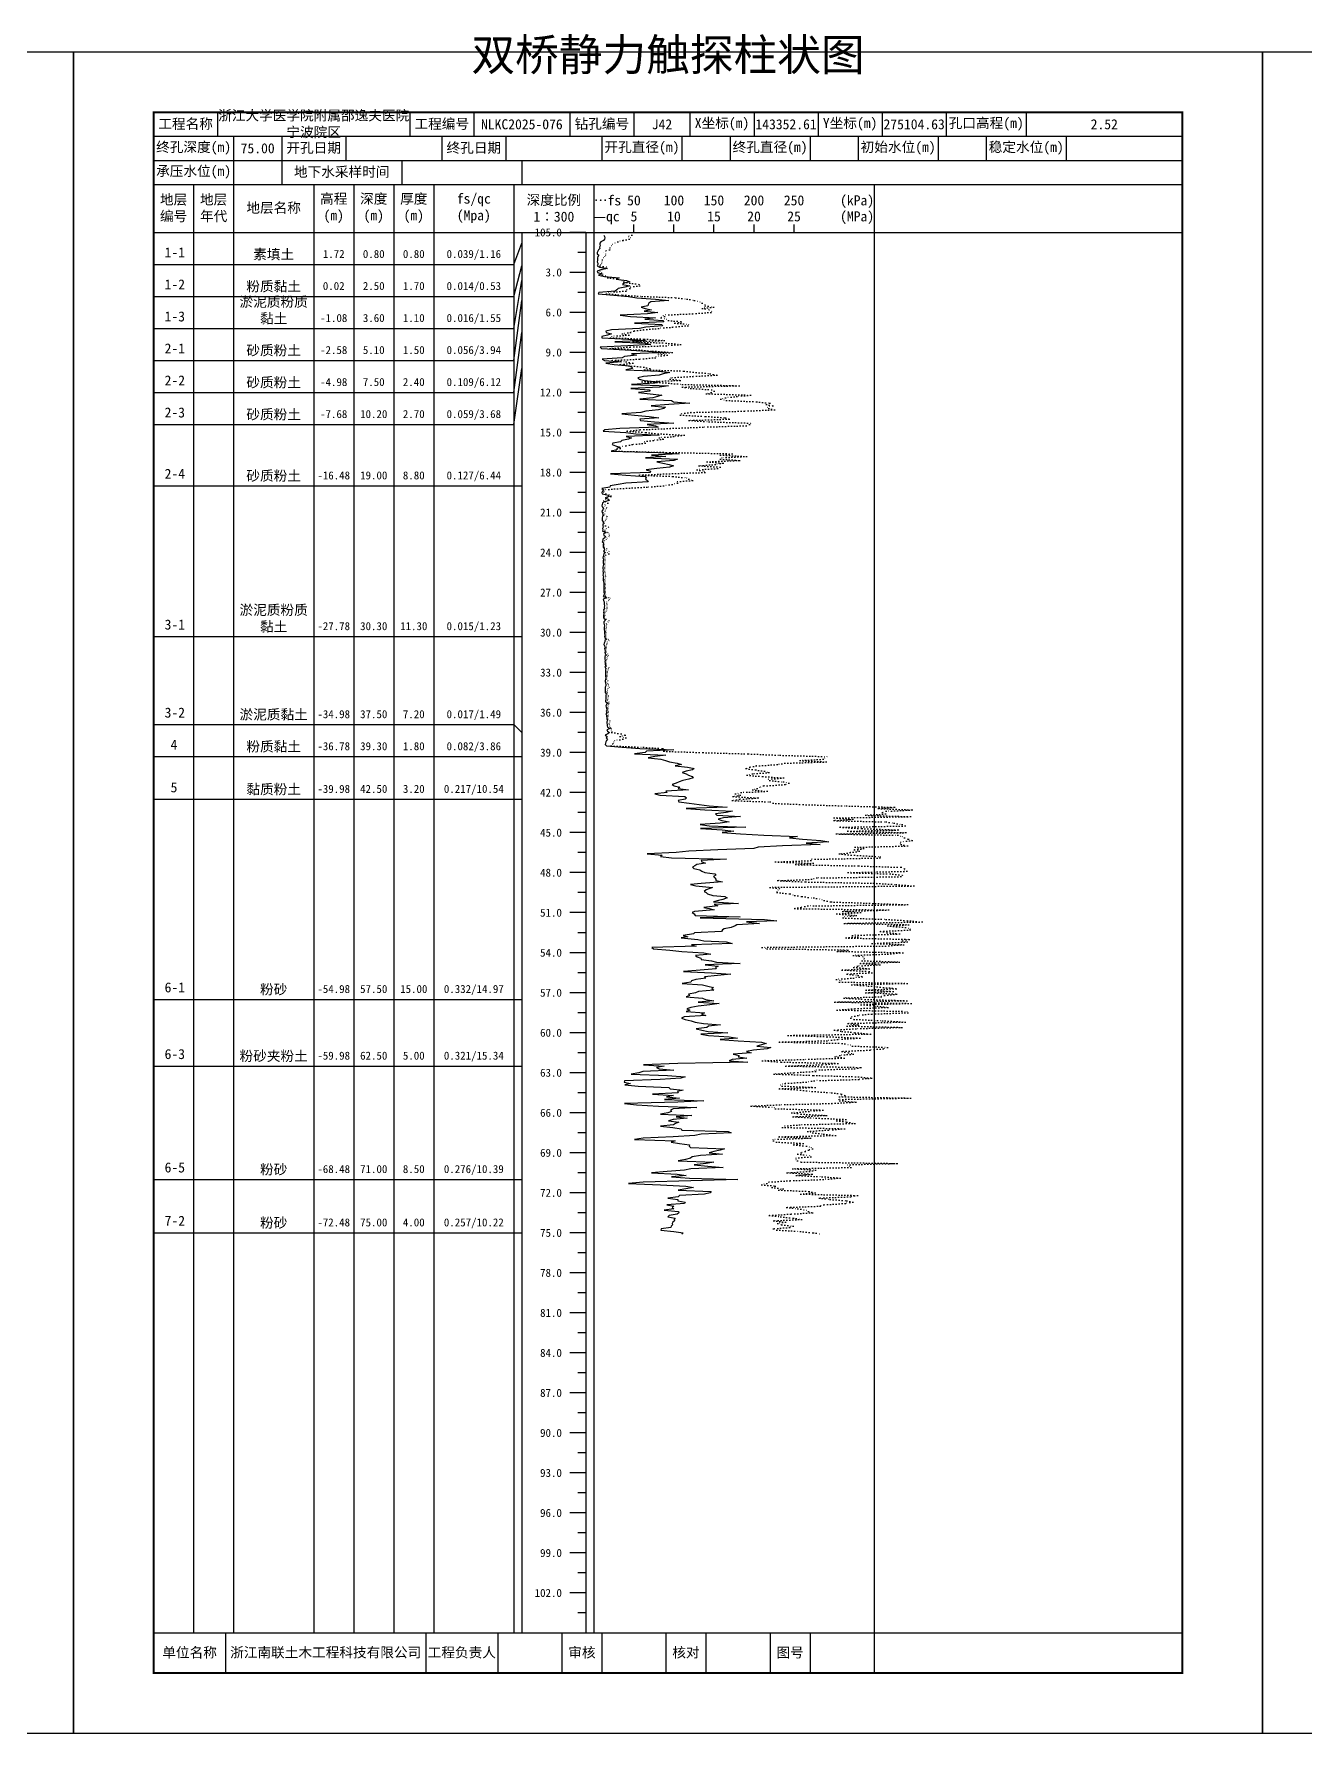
# Model space of a CAD drawing. Extents: x 297 to 65340, y 0 to 425.
# Drawn here: x 12464.1 to 12781.6, y 0 to 424.6 of the extents above; entities that cross this region are included whole.
import ezdxf
from ezdxf.enums import TextEntityAlignment as Align

# ---------------------------------------------------------------- set-up
doc = ezdxf.new("R2010")
doc.units = 0
doc.linetypes.add('DOT', pattern=[6.35, 0, -6.35])
doc.layers.add('FRAME', color=7, linetype='CONTINUOUS')
doc.layers.add('STRATUM', color=7, linetype='CONTINUOUS')
doc.styles.add('ST', font='')
doc.styles.get('ST').set_extended_font_data('SimSun')

msp = doc.modelspace()

# ---------------------------------------------------------------- linework, layer by layer
at = {"layer": 'FRAME', "color": 245, "linetype": 'Continuous'}
for points in [[(12177, 0), (12474, 0), (12474, 420), (12177, 420)], [(12474, 0), (12771, 0), (12771, 420), (12474, 420)], [(12771, 0), (13068, 0), (13068, 420), (12771, 420)]]:
    msp.add_lwpolyline(points, close=True, dxfattribs=at)
at = {"layer": 'FRAME', "linetype": 'Continuous', "const_width": 0.5}
msp.add_lwpolyline([(12494, 15), (12751, 15), (12751, 405), (12494, 405)], close=True, dxfattribs=at)
at = {"layer": 'FRAME', "color": 0, "linetype": 'Continuous'}
for points in [[(12510, 405), (12510, 399)], [(12558, 405), (12558, 399)], [(12574, 405), (12574, 399)], [(12598, 405), (12598, 399)], [(12614, 405), (12614, 399)], [(12628, 405), (12628, 399)], [(12644, 405), (12644, 399)], [(12660, 405), (12660, 399)], [(12676, 405), (12676, 399)], [(12692, 405), (12692, 399)], [(12712, 405), (12712, 399)], [(12751, 405), (12751, 399)], [(12494, 399), (12751, 399)], [(12514, 399), (12514, 393)], [(12526, 399), (12526, 393)], [(12542, 399), (12542, 393)], [(12566, 399), (12566, 393)], [(12582, 399), (12582, 393)], [(12606, 399), (12606, 393)], [(12626, 399), (12626, 393)], [(12638, 399), (12638, 393)], [(12658, 399), (12658, 393)], [(12670, 399), (12670, 393)], [(12690, 399), (12690, 393)], [(12702, 399), (12702, 393)], [(12722, 399), (12722, 393)], [(12751, 399), (12751, 393)], [(12494, 393), (12751, 393)], [(12514, 393), (12514, 387)], [(12526, 393), (12526, 387)], [(12556, 393), (12556, 387)], [(12586, 393), (12586, 387)], [(12494, 387), (12751, 387)], [(12504, 387), (12504, 25)], [(12514, 387), (12514, 25)], [(12534, 387), (12534, 25)], [(12544, 387), (12544, 25)], [(12554, 387), (12554, 25)], [(12564, 387), (12564, 25)], [(12584, 387), (12584, 25)], [(12604, 387), (12604, 25)], [(12674, 387), (12674, 25)], [(12494, 375), (12751, 375)], [(12586, 375), (12586, 25)], [(12602, 375), (12602, 25)], [(12614, 375), (12614, 377)], [(12624, 375), (12624, 377)], [(12634, 375), (12634, 377)], [(12644, 375), (12644, 377)], [(12654, 375), (12654, 377)], [(12494, 25), (12751, 25)], [(12512, 25), (12512, 15)], [(12562, 25), (12562, 15)], [(12580, 25), (12580, 15)], [(12596, 25), (12596, 15)], [(12606, 25), (12606, 15)], [(12622, 25), (12622, 15)], [(12632, 25), (12632, 15)], [(12648, 25), (12648, 15)], [(12658, 25), (12658, 15)], [(12674, 25), (12674, 15)]]:
    msp.add_lwpolyline(points, dxfattribs=at)
at = {"layer": 'STRATUM', "linetype": 'Continuous'}
for points in [[(12602, 375), (12598, 375)], [(12606.5, 374.33), (12606.68, 374), (12606.7, 373.67), (12606.68, 373.33), (12606.42, 373), (12605.72, 372.67), (12605.48, 372.33), (12605.46, 372), (12605.58, 371.67), (12605.38, 371.33), (12605.5, 371), (12605.14, 370.67), (12604.94, 370.33), (12604.78, 370), (12604.84, 369.67), (12605.22, 369.33), (12605, 369), (12604.9, 368.67), (12604.9, 368.33), (12604.9, 368), (12604.78, 367.67), (12605, 367.33), (12604.94, 367), (12604.82, 366.67), (12605.36, 366.33), (12607.4, 366), (12605.76, 365.67), (12604.82, 365.33), (12604.86, 365), (12605.96, 364.67), (12605.16, 364.33), (12606.66, 364), (12610.34, 363.67), (12609.54, 363.33), (12612.14, 363), (12612.98, 362.67), (12611.58, 362.33), (12611.12, 362), (12612.98, 361.67), (12611.76, 361.33), (12610.04, 361), (12609.72, 360.67), (12609.28, 360.33), (12605.24, 360), (12605.1, 359.67), (12608.94, 359.33), (12612.62, 359), (12614.74, 358.67), (12619.42, 358.33), (12622.74, 358), (12618.24, 357.67), (12617.72, 357.33), (12617.56, 357), (12617.46, 356.67), (12615.8, 356.33), (12616.78, 356), (12618.4, 355.67), (12616.54, 355.33), (12620, 355), (12617.4, 354.67), (12610.58, 354.33), (12613.14, 354), (12619.42, 353.67), (12616.7, 353.33), (12621.18, 353), (12621.46, 352.67), (12614.18, 352.33), (12620.96, 352), (12621.16, 351.67), (12617, 351.33), (12615.42, 351), (12608.4, 350.67), (12607, 350.33), (12607.06, 350), (12608.42, 349.67), (12607.38, 349.33), (12605.96, 349), (12605.98, 348.67), (12612.48, 348.33), (12616.88, 348), (12609.2, 347.67), (12616.78, 347.33), (12618.2, 347), (12612.5, 346.67), (12605.54, 346.33), (12605.92, 346), (12611.8, 345.67), (12617.4, 345.33), (12621.96, 345), (12613.36, 344.67), (12614.66, 344.33), (12611.62, 344), (12611.08, 343.67), (12606.1, 343.33), (12606.62, 343), (12610.9, 342.67), (12607, 342.33), (12609.04, 342), (12612.82, 341.67), (12613.44, 341.33), (12613.62, 341), (12611.96, 340.67), (12620.16, 340.33), (12623, 340), (12621.28, 339.67), (12620.34, 339.33), (12616.36, 339), (12614.98, 338.67), (12615.32, 338.33), (12616.58, 338), (12620.16, 337.67), (12619.12, 337.33), (12613.36, 337), (12622.62, 336.67), (12620.44, 336.33), (12613.2, 336), (12617.84, 335.67), (12618.04, 335.33), (12615.12, 335), (12618.08, 334.67), (12620.96, 334.33), (12619.9, 334), (12618.76, 333.67), (12615.48, 333.33), (12623.36, 333), (12623.88, 332.67), (12627.94, 332.33), (12622.74, 332), (12618.34, 331.67), (12621.86, 331.33), (12621.44, 331), (12620.12, 330.67), (12617, 330.33), (12615.7, 330), (12610.96, 329.67), (12614.18, 329.33), (12617.82, 329), (12620.26, 328.67), (12615.44, 328.33), (12615.6, 328), (12619.1, 327.67), (12623.94, 327.33), (12617.3, 327), (12619.42, 326.67), (12620.06, 326.33), (12610.48, 326), (12606.72, 325.67), (12606.34, 325.33), (12611.96, 325), (12614.48, 324.67), (12620.3, 324.33), (12612.02, 324), (12613.38, 323.67), (12612.68, 323.33), (12611, 323), (12610.68, 322.67), (12608.76, 322.33), (12608.56, 322), (12609.36, 321.67), (12610.44, 321.33), (12609.7, 321), (12609.72, 320.67), (12608.34, 320.33), (12620.04, 320), (12625.34, 319.67), (12618.36, 319.33), (12621.98, 319), (12616.92, 318.67), (12624.88, 318.33), (12623.96, 318), (12619.74, 317.67), (12621.18, 317.33), (12622.8, 317), (12623.86, 316.67), (12622.88, 316.33), (12619.76, 316), (12617.04, 315.67), (12618.12, 315.33), (12618.02, 315), (12608.16, 314.67), (12611.94, 314.33), (12616.84, 314), (12617.02, 313.67), (12616.86, 313.33), (12617.4, 313), (12617.56, 312.67), (12611.96, 312.33), (12610.1, 312), (12608.02, 311.67), (12607.96, 311.33), (12606.02, 311), (12606.36, 310.67), (12606.12, 310.33), (12605.94, 310), (12606.1, 309.67), (12607.58, 309.33), (12607.82, 309), (12606.78, 308.67), (12607.54, 308.33), (12607.8, 308), (12606.56, 307.67), (12606.16, 307.33), (12606.1, 307), (12605.94, 306.67), (12606.12, 306.33), (12606.42, 306), (12606.22, 305.67), (12606.02, 305.33), (12606.04, 305), (12606.2, 304.67), (12606.2, 304.33), (12606.16, 304), (12606.1, 303.67), (12606.04, 303.33), (12606.04, 303), (12606.3, 302.67), (12606.3, 302.33), (12606.22, 302), (12606.22, 301.67), (12606.28, 301.33), (12606.12, 301), (12606.24, 300.67), (12606.14, 300.33), (12607.06, 300), (12606.42, 299.67), (12606.5, 299.33), (12606.88, 299), (12606.72, 298.67), (12606.26, 298.33), (12606.22, 298), (12606.1, 297.67), (12606.38, 297.33), (12606.32, 297), (12606.34, 296.67), (12606.3, 296.33), (12606.58, 296), (12606.68, 295.67), (12606.42, 295.33), (12606.86, 295), (12606.44, 294.67), (12606.42, 294.33), (12606.32, 294), (12606.26, 293.67), (12606.4, 293.33), (12606.3, 293), (12606.3, 292.67), (12606.3, 292.33), (12606.4, 292), (12606.3, 291.67), (12606.26, 291.33), (12606.26, 291), (12606.3, 290.67), (12606.26, 290.33), (12606.34, 290), (12606.32, 289.67), (12606.26, 289.33), (12606.4, 289), (12606.32, 288.67), (12606.3, 288.33), (12606.32, 288), (12606.42, 287.67), (12606.44, 287.33), (12606.5, 287), (12606.5, 286.67), (12606.48, 286.33), (12606.5, 286), (12606.5, 285.67), (12606.48, 285.33), (12606.52, 285), (12606.62, 284.67), (12606.52, 284.33), (12606.32, 284), (12607.22, 283.67), (12606.32, 283.33), (12606.38, 283), (12606.6, 282.67), (12606.56, 282.33), (12606.58, 282), (12606.62, 281.67), (12606.58, 281.33), (12606.62, 281), (12606.4, 280.67), (12606.48, 280.33), (12606.36, 280), (12606.44, 279.67), (12606.38, 279.33), (12606.4, 279), (12606.36, 278.67), (12606.62, 278.33), (12606.8, 278), (12606.44, 277.67), (12606.52, 277.33), (12606.56, 277), (12606.66, 276.67), (12606.58, 276.33), (12606.58, 276), (12606.56, 275.67), (12606.64, 275.33), (12606.62, 275), (12606.62, 274.67), (12606.74, 274.33), (12606.68, 274), (12606.74, 273.67), (12607.24, 273.33), (12606.72, 273), (12606.72, 272.67), (12606.6, 272.33), (12606.5, 272), (12606.66, 271.67), (12606.78, 271.33), (12606.68, 271), (12606.76, 270.67), (12606.78, 270.33), (12606.76, 270), (12606.84, 269.67), (12607.18, 269.33), (12606.7, 269), (12606.76, 268.67), (12606.76, 268.33), (12606.78, 268), (12606.72, 267.67), (12606.84, 267.33), (12606.78, 267), (12606.88, 266.67), (12606.76, 266.33), (12607, 266), (12606.88, 265.67), (12606.88, 265.33), (12606.92, 265), (12606.88, 264.67), (12606.86, 264.33), (12606.86, 264), (12607, 263.67), (12606.88, 263.33), (12606.8, 263), (12606.8, 262.67), (12606.9, 262.33), (12607.02, 262), (12606.96, 261.67), (12606.8, 261.33), (12606.78, 261), (12606.78, 260.67), (12606.8, 260.33), (12606.8, 260), (12607.06, 259.67), (12607.02, 259.33), (12606.96, 259), (12607, 258.67), (12606.96, 258.33), (12606.9, 258), (12606.88, 257.67), (12607.54, 257.33), (12607.12, 257), (12606.96, 256.67), (12607.08, 256.33), (12607.12, 256), (12607.3, 255.67), (12607.1, 255.33), (12607.26, 255), (12607.02, 254.67), (12607.14, 254.33), (12607.16, 254), (12607.22, 253.67), (12607.22, 253.33), (12607.4, 253), (12607.22, 252.67), (12607.22, 252.33), (12607.34, 252), (12607.3, 251.67), (12607.36, 251.33), (12608.06, 251), (12607.26, 250.67), (12607.4, 250.33), (12607.88, 250), (12607.52, 249.67), (12606.84, 249.33), (12607.28, 249), (12607.06, 248.67), (12607.4, 248.33), (12607.16, 248), (12607, 247.67), (12606.9, 247.33), (12606.8, 247), (12607.18, 246.67), (12611.06, 246.33), (12615.44, 246), (12623.98, 245.67), (12617.14, 245.33), (12616.84, 245), (12614.14, 244.67), (12621.96, 244.33), (12619.26, 244), (12617.52, 243.67), (12620.74, 243.33), (12621.86, 243), (12622.86, 242.67), (12624.82, 242.33), (12625.84, 242), (12624.28, 241.67), (12627.4, 241.33), (12629.02, 241), (12628.62, 240.67), (12627.08, 240.33), (12626.08, 240), (12627.02, 239.67), (12627.6, 239.33), (12628.58, 239), (12628.8, 238.67), (12627.7, 238.33), (12626.24, 238), (12625.34, 237.67), (12624.56, 237.33), (12623.56, 237), (12624.04, 236.67), (12625.5, 236.33), (12625.08, 236), (12627.62, 235.67), (12622, 235.33), (12622.26, 235), (12619.26, 234.67), (12620.44, 234.33), (12626.68, 234), (12627.1, 233.67), (12626.78, 233.33), (12625.04, 233), (12625.22, 232.67), (12627.76, 232.33), (12630.3, 232), (12632.8, 231.67), (12637.28, 231.33), (12627.06, 231), (12631.68, 230.67), (12638.64, 230.33), (12637.04, 230), (12634.4, 229.67), (12634.68, 229.33), (12640.66, 229), (12636.34, 228.67), (12635.04, 228.33), (12635.92, 228), (12637.76, 227.67), (12635.54, 227.33), (12630.52, 227), (12632.8, 226.67), (12641.94, 226.33), (12630.6, 226), (12636.02, 225.67), (12638.94, 225.33), (12636.06, 225), (12640.64, 224.67), (12646.46, 224.33), (12654.88, 224), (12652.86, 223.67), (12656.1, 223.33), (12660.72, 223), (12662.72, 222.67), (12657, 222.33), (12660.54, 222), (12651.1, 221.67), (12645.04, 221.33), (12643.98, 221), (12634.96, 220.67), (12627.68, 220.33), (12624.54, 220), (12617.34, 219.67), (12621.04, 219.33), (12620.62, 219), (12623.4, 218.67), (12637.16, 218.33), (12630.76, 218), (12630.92, 217.67), (12631.84, 217.33), (12629.68, 217), (12629.18, 216.67), (12628.64, 216.33), (12629, 216), (12630.5, 215.67), (12630.96, 215.33), (12631.7, 215), (12634.18, 214.67), (12634.44, 214.33), (12633.9, 214), (12634.24, 213.67), (12634.42, 213.33), (12634.48, 213), (12636.12, 212.67), (12630.78, 212.33), (12628.1, 212), (12629.48, 211.67), (12633.6, 211.33), (12633, 211), (12632.08, 210.67), (12631.52, 210.33), (12632.04, 210), (12632.34, 209.67), (12633.7, 209.33), (12636.72, 209), (12637.28, 208.67), (12636.2, 208.33), (12635.1, 208), (12633.9, 207.67), (12640.12, 207.33), (12634.04, 207), (12634.96, 206.67), (12631.48, 206.33), (12632.82, 206), (12634.02, 205.67), (12629.1, 205.33), (12628.54, 205), (12629.08, 204.67), (12629.3, 204.33), (12640.52, 204), (12630.58, 203.67), (12646.62, 203.33), (12649.66, 203), (12642.1, 202.67), (12645.34, 202.33), (12639.7, 202), (12639.28, 201.67), (12638.32, 201.33), (12636.56, 201), (12636.14, 200.67), (12635.9, 200.33), (12629.12, 200), (12628.9, 199.67), (12626.26, 199.33), (12627.48, 199), (12625.8, 198.67), (12629.94, 198.33), (12631.48, 198), (12637, 197.67), (12638.52, 197.33), (12628.38, 197), (12629.54, 196.67), (12618.5, 196.33), (12618.9, 196), (12622.94, 195.67), (12625.96, 195.33), (12631.5, 195), (12633.18, 194.67), (12629.36, 194.33), (12629.76, 194), (12630.72, 193.67), (12630.78, 193.33), (12633.36, 193), (12634.62, 192.67), (12640.54, 192.33), (12631.8, 192), (12635.08, 191.67), (12634.34, 191.33), (12634.58, 191), (12630.58, 190.67), (12626.34, 190.33), (12633.4, 190), (12638.22, 189.67), (12634.86, 189.33), (12631.64, 189), (12631.94, 188.67), (12629.48, 188.33), (12628.42, 188), (12628.2, 187.67), (12626.04, 187.33), (12631.14, 187), (12632.5, 186.67), (12633.84, 186.33), (12633.5, 186), (12633.92, 185.67), (12630.14, 185.33), (12629.36, 185), (12627.6, 184.67), (12627.88, 184.33), (12627.08, 184), (12631.16, 183.67), (12631.9, 183.33), (12633.92, 183), (12630.06, 182.67), (12635.28, 182.33), (12633, 182), (12630.02, 181.67), (12628.18, 181.33), (12627.18, 181), (12628, 180.67), (12627.06, 180.33), (12631.6, 180), (12630.84, 179.67), (12631.92, 179.33), (12626.56, 179), (12625.9, 178.67), (12626.76, 178.33), (12628.3, 178), (12629.28, 177.67), (12631.4, 177.33), (12635.64, 177), (12632.64, 176.67), (12632.18, 176.33), (12629.52, 176), (12630.98, 175.67), (12632.54, 175.33), (12637.48, 175), (12630.72, 174.67), (12632.6, 174.33), (12637.8, 174), (12639.88, 173.67), (12635.54, 173.33), (12640, 173), (12645.9, 172.67), (12647, 172.33), (12645.9, 172), (12644.7, 171.67), (12648.16, 171.33), (12647.32, 171), (12643.84, 170.67), (12642.1, 170.33), (12643.3, 170), (12638.8, 169.67), (12640.26, 169.33), (12640.02, 169), (12642.18, 168.67), (12638.58, 168.33), (12637.82, 168), (12642.46, 167.67), (12624.96, 167.33), (12616.4, 167), (12621.58, 166.67), (12619.66, 166.33), (12620.32, 166), (12623.96, 165.67), (12616.22, 165.33), (12615.2, 165), (12613.3, 164.67), (12622.4, 164.33), (12626.78, 164), (12625.68, 163.67), (12620.54, 163.33), (12611.68, 163), (12611.54, 162.67), (12613.14, 162.33), (12611.76, 162), (12615.02, 161.67), (12622.72, 161.33), (12623.04, 161), (12626.32, 160.67), (12624.9, 160.33), (12625.06, 160), (12618.6, 159.67), (12623.86, 159.33), (12622.1, 159), (12625.42, 158.67), (12621.6, 158.33), (12631.44, 158), (12625, 157.67), (12611.64, 157.33), (12614.68, 157), (12620.12, 156.67), (12629.7, 156.33), (12623.84, 156), (12623.14, 155.67), (12623.4, 155.33), (12622.46, 155), (12620.62, 154.67), (12628.44, 154.33), (12624.58, 154), (12627.32, 153.67), (12623.8, 153.33), (12622.64, 153), (12625.2, 152.67), (12624.42, 152.33), (12623.92, 152), (12620.64, 151.67), (12623.74, 151.33), (12625.8, 151), (12625.96, 150.67), (12637.56, 150.33), (12638.32, 150), (12630.82, 149.67), (12629.2, 149.33), (12623.84, 149), (12616.3, 148.67), (12614.18, 148.33), (12624.26, 148), (12623.32, 147.67), (12625.36, 147.33), (12627.88, 147), (12627.78, 146.67), (12628.12, 146.33), (12636.6, 146), (12635.52, 145.67), (12634, 145.33), (12632.78, 145), (12636.1, 144.67), (12630.64, 144.33), (12628.58, 144), (12628.1, 143.67), (12626.88, 143.33), (12625.02, 143), (12633.92, 142.67), (12632.08, 142.33), (12629.06, 142), (12632.44, 141.67), (12636.26, 141.33), (12628.24, 141), (12626.66, 140.67), (12622.26, 140.33), (12618.38, 140), (12624.78, 139.67), (12627.02, 139.33), (12623.42, 139), (12627.86, 138.67), (12639.92, 138.33), (12628.2, 138), (12616.32, 137.67), (12612.66, 137.33), (12620.64, 137), (12626.98, 136.67), (12628.86, 136.33), (12626.98, 136), (12625.04, 135.67), (12633.26, 135.33), (12633.06, 135), (12631.64, 134.67), (12625.36, 134.33), (12625.06, 134), (12622.44, 133.67), (12624.98, 133.33), (12625, 133), (12626.82, 132.67), (12626.66, 132.33), (12622.22, 132), (12623.98, 131.67), (12623.56, 131.33), (12623.94, 131), (12621.54, 130.67), (12625.12, 130.33), (12625.18, 130), (12624.8, 129.67), (12622.82, 129.33), (12622.5, 129), (12624.34, 128.67), (12624.08, 128.33), (12624.16, 128), (12623.74, 127.67), (12623.52, 127.33), (12623.6, 127), (12623.26, 126.67), (12623.18, 126.33), (12620.8, 126), (12620.74, 125.67), (12623.98, 125.33), (12626.3, 125), (12626, 124.67)], [(12584, 367), (12586, 372.33)], [(12602, 370), (12600, 370)], [(12494, 367), (12504, 367)], [(12504, 367), (12514, 367)], [(12514, 367), (12534, 367)], [(12534, 367), (12544, 367)], [(12544, 367), (12554, 367)], [(12554, 367), (12564, 367)], [(12564, 367), (12584, 367)], [(12584, 359), (12586, 366.67)], [(12584, 351), (12586, 363)], [(12602, 365), (12598, 365)], [(12494, 359), (12504, 359)], [(12504, 359), (12514, 359)], [(12514, 359), (12534, 359)], [(12534, 359), (12544, 359)], [(12544, 359), (12554, 359)], [(12554, 359), (12564, 359)], [(12564, 359), (12584, 359)], [(12584, 343), (12586, 358)], [(12602, 360), (12600, 360)], [(12602, 355), (12598, 355)], [(12494, 351), (12504, 351)], [(12504, 351), (12514, 351)], [(12514, 351), (12534, 351)], [(12534, 351), (12544, 351)], [(12544, 351), (12554, 351)], [(12554, 351), (12564, 351)], [(12564, 351), (12584, 351)], [(12584, 335), (12586, 350)], [(12602, 350), (12600, 350)], [(12602, 345), (12598, 345)], [(12494, 343), (12504, 343)], [(12504, 343), (12514, 343)], [(12514, 343), (12534, 343)], [(12534, 343), (12544, 343)], [(12544, 343), (12554, 343)], [(12554, 343), (12564, 343)], [(12564, 343), (12584, 343)], [(12584, 327), (12586, 341)], [(12602, 340), (12600, 340)], [(12494, 335), (12504, 335)], [(12504, 335), (12514, 335)], [(12514, 335), (12534, 335)], [(12534, 335), (12544, 335)], [(12544, 335), (12554, 335)], [(12554, 335), (12564, 335)], [(12564, 335), (12584, 335)], [(12602, 335), (12598, 335)], [(12494, 327), (12504, 327)], [(12504, 327), (12514, 327)], [(12514, 327), (12534, 327)], [(12534, 327), (12544, 327)], [(12544, 327), (12554, 327)], [(12554, 327), (12564, 327)], [(12564, 327), (12584, 327)], [(12602, 330), (12600, 330)], [(12602, 325), (12598, 325)], [(12602, 320), (12600, 320)], [(12602, 315), (12598, 315)], [(12494, 311.67), (12504, 311.67)], [(12504, 311.67), (12514, 311.67)], [(12514, 311.67), (12534, 311.67)], [(12534, 311.67), (12544, 311.67)], [(12544, 311.67), (12554, 311.67)], [(12554, 311.67), (12564, 311.67)], [(12564, 311.67), (12584, 311.67)], [(12584, 311.67), (12586, 311.67)], [(12602, 310), (12600, 310)], [(12602, 305), (12598, 305)], [(12602, 300), (12600, 300)], [(12602, 295), (12598, 295)], [(12602, 290), (12600, 290)], [(12602, 285), (12598, 285)], [(12602, 280), (12600, 280)], [(12494, 274), (12504, 274)], [(12504, 274), (12514, 274)], [(12514, 274), (12534, 274)], [(12534, 274), (12544, 274)], [(12544, 274), (12554, 274)], [(12554, 274), (12564, 274)], [(12564, 274), (12584, 274)], [(12584, 274), (12586, 274)], [(12602, 275), (12598, 275)], [(12602, 270), (12600, 270)], [(12602, 265), (12598, 265)], [(12602, 260), (12600, 260)], [(12602, 255), (12598, 255)], [(12494, 252), (12504, 252)], [(12504, 252), (12514, 252)], [(12514, 252), (12534, 252)], [(12534, 252), (12544, 252)], [(12544, 252), (12554, 252)], [(12554, 252), (12564, 252)], [(12564, 252), (12584, 252)], [(12584, 252), (12586, 250)], [(12602, 250), (12600, 250)], [(12494, 244), (12504, 244)], [(12504, 244), (12514, 244)], [(12514, 244), (12534, 244)], [(12534, 244), (12544, 244)], [(12544, 244), (12554, 244)], [(12554, 244), (12564, 244)], [(12564, 244), (12584, 244)], [(12584, 244), (12586, 244)], [(12602, 245), (12598, 245)], [(12602, 240), (12600, 240)], [(12602, 235), (12598, 235)], [(12494, 233.33), (12504, 233.33)], [(12504, 233.33), (12514, 233.33)], [(12514, 233.33), (12534, 233.33)], [(12534, 233.33), (12544, 233.33)], [(12544, 233.33), (12554, 233.33)], [(12554, 233.33), (12564, 233.33)], [(12564, 233.33), (12584, 233.33)], [(12584, 233.33), (12586, 233.33)], [(12602, 230), (12600, 230)], [(12602, 225), (12598, 225)], [(12602, 220), (12600, 220)], [(12602, 215), (12598, 215)], [(12602, 210), (12600, 210)], [(12602, 205), (12598, 205)], [(12602, 200), (12600, 200)], [(12602, 195), (12598, 195)], [(12602, 190), (12600, 190)], [(12494, 183.33), (12504, 183.33)], [(12504, 183.33), (12514, 183.33)], [(12514, 183.33), (12534, 183.33)], [(12534, 183.33), (12544, 183.33)], [(12544, 183.33), (12554, 183.33)], [(12554, 183.33), (12564, 183.33)], [(12564, 183.33), (12584, 183.33)], [(12584, 183.33), (12586, 183.33)], [(12602, 185), (12598, 185)], [(12602, 180), (12600, 180)], [(12602, 175), (12598, 175)], [(12602, 170), (12600, 170)], [(12494, 166.67), (12504, 166.67)], [(12504, 166.67), (12514, 166.67)], [(12514, 166.67), (12534, 166.67)], [(12534, 166.67), (12544, 166.67)], [(12544, 166.67), (12554, 166.67)], [(12554, 166.67), (12564, 166.67)], [(12564, 166.67), (12584, 166.67)], [(12584, 166.67), (12586, 166.67)], [(12602, 165), (12598, 165)], [(12602, 160), (12600, 160)], [(12602, 155), (12598, 155)], [(12602, 150), (12600, 150)], [(12602, 145), (12598, 145)], [(12494, 138.33), (12504, 138.33)], [(12504, 138.33), (12514, 138.33)], [(12514, 138.33), (12534, 138.33)], [(12534, 138.33), (12544, 138.33)], [(12544, 138.33), (12554, 138.33)], [(12554, 138.33), (12564, 138.33)], [(12564, 138.33), (12584, 138.33)], [(12584, 138.33), (12586, 138.33)], [(12602, 140), (12600, 140)], [(12602, 135), (12598, 135)], [(12602, 130), (12600, 130)], [(12494, 125), (12504, 125)], [(12504, 125), (12514, 125)], [(12514, 125), (12534, 125)], [(12534, 125), (12544, 125)], [(12544, 125), (12554, 125)], [(12554, 125), (12564, 125)], [(12564, 125), (12584, 125)], [(12584, 125), (12586, 125)], [(12602, 125), (12598, 125)], [(12602, 120), (12600, 120)], [(12602, 115), (12598, 115)], [(12602, 110), (12600, 110)], [(12602, 105), (12598, 105)], [(12602, 100), (12600, 100)], [(12602, 95), (12598, 95)], [(12602, 90), (12600, 90)], [(12602, 85), (12598, 85)], [(12602, 80), (12600, 80)], [(12602, 75), (12598, 75)], [(12602, 70), (12600, 70)], [(12602, 65), (12598, 65)], [(12602, 60), (12600, 60)], [(12602, 55), (12598, 55)], [(12602, 50), (12600, 50)], [(12602, 45), (12598, 45)], [(12602, 40), (12600, 40)], [(12602, 35), (12598, 35)], [(12602, 30), (12600, 30)]]:
    msp.add_lwpolyline(points, dxfattribs=at)
at = {"layer": 'STRATUM', "linetype": 'DOT', "ltscale": 0.1}
msp.add_lwpolyline([(12613.5, 374.33), (12612.66, 374), (12613.2, 373.67), (12612.8, 373.33), (12611.26, 373), (12609.94, 372.67), (12609.28, 372.33), (12608.7, 372), (12608.38, 371.67), (12607.98, 371.33), (12608.04, 371), (12607.9, 370.67), (12607, 370.33), (12606.44, 370), (12606.86, 369.67), (12606.98, 369.33), (12606.66, 369), (12606.46, 368.67), (12606.04, 368.33), (12606.06, 368), (12605.96, 367.67), (12605.96, 367.33), (12605.68, 367), (12605.58, 366.67), (12607.12, 366.33), (12606.66, 366), (12606.04, 365.67), (12605.48, 365.33), (12605.9, 365), (12606.14, 364.67), (12606.14, 364.33), (12607.3, 364), (12607.44, 363.67), (12609.84, 363.33), (12610.98, 363), (12611.5, 362.67), (12612.94, 362.33), (12615.28, 362), (12615.42, 361.67), (12613.1, 361.33), (12612.98, 361), (12612.24, 360.67), (12611.96, 360.33), (12607.64, 360), (12607.16, 359.67), (12611.26, 359.33), (12616.02, 359), (12624.5, 358.67), (12627.28, 358.33), (12629.16, 358), (12630.5, 357.67), (12631.04, 357.33), (12631.72, 357), (12631.82, 356.67), (12633.86, 356.33), (12631.1, 356), (12632.86, 355.67), (12633.44, 355.33), (12633.22, 355), (12628.6, 354.67), (12621.26, 354.33), (12621.64, 354), (12620.82, 353.67), (12622.06, 353.33), (12622.62, 353), (12625.82, 352.67), (12624.22, 352.33), (12627.7, 352), (12627.5, 351.67), (12623.66, 351.33), (12620.16, 351), (12616.38, 350.67), (12614, 350.33), (12613.16, 350), (12611.16, 349.67), (12612.74, 349.33), (12608.42, 349), (12608.18, 348.67), (12616.64, 348.33), (12621.58, 348), (12613.8, 347.67), (12622.02, 347.33), (12625.66, 347), (12622.06, 346.67), (12612.98, 346.33), (12608.04, 346), (12614.54, 345.67), (12618.74, 345.33), (12623.54, 345), (12620.14, 344.67), (12622.3, 344.33), (12619.52, 344), (12619.34, 343.67), (12615.32, 343.33), (12608.56, 343), (12612.1, 342.67), (12613.72, 342.33), (12610.6, 342), (12612.7, 341.67), (12616.46, 341.33), (12618, 341), (12616.68, 340.67), (12626.58, 340.33), (12629.56, 340), (12633.06, 339.67), (12634.74, 339.33), (12628.74, 339), (12623.28, 338.67), (12623.06, 338.33), (12625.56, 338), (12616.06, 337.67), (12622.68, 337.33), (12626.14, 337), (12640.26, 336.67), (12626.1, 336.33), (12628.18, 336), (12633.46, 335.67), (12634.06, 335.33), (12633.28, 335), (12632.1, 334.67), (12643.08, 334.33), (12639.74, 334), (12636.9, 333.67), (12635.7, 333.33), (12637.1, 333), (12644.66, 332.67), (12647.92, 332.33), (12647.08, 332), (12648.7, 331.67), (12647.36, 331.33), (12647.66, 331), (12649.12, 330.67), (12641.52, 330.33), (12628.18, 330), (12625.8, 329.67), (12625.66, 329.33), (12632, 329), (12636.88, 328.67), (12637.78, 328.33), (12627.8, 328), (12632.8, 327.67), (12643.22, 327.33), (12642.84, 327), (12642.02, 326.67), (12631.18, 326.33), (12623.06, 326), (12615.4, 325.67), (12612.3, 325.33), (12617.04, 325), (12620.04, 324.67), (12626.54, 324.33), (12623.92, 324), (12620.36, 323.67), (12621.34, 323.33), (12618.78, 323), (12616.56, 322.67), (12616.82, 322.33), (12613.58, 322), (12611.98, 321.67), (12610.56, 321.33), (12610.6, 321), (12609.6, 320.67), (12609.54, 320.33), (12623.08, 320), (12638.5, 319.67), (12635.66, 319.33), (12642.16, 319), (12635.94, 318.67), (12635.62, 318.33), (12640.36, 318), (12632.28, 317.67), (12636.26, 317.33), (12634.3, 317), (12630.28, 316.67), (12635.5, 316.33), (12634.84, 316), (12629.78, 315.67), (12631.58, 315.33), (12631.72, 315), (12622.14, 314.67), (12615.42, 314.33), (12623.78, 314), (12627.14, 313.67), (12627.68, 313.33), (12628.6, 313), (12624.82, 312.67), (12624.88, 312.33), (12623.54, 312), (12621.38, 311.67), (12617.26, 311.33), (12610.64, 311), (12606.44, 310.67), (12606.52, 310.33), (12606.42, 310), (12606.98, 309.67), (12608.24, 309.33), (12608.2, 309), (12607.12, 308.67), (12606.98, 308.33), (12606.36, 308), (12606.86, 307.67), (12607.48, 307.33), (12606.78, 307), (12606.72, 306.67), (12607.16, 306.33), (12607.14, 306), (12606.86, 305.67), (12606.78, 305.33), (12606.28, 305), (12606.68, 304.67), (12606.42, 304.33), (12607.34, 304), (12607.14, 303.67), (12607.06, 303.33), (12606.86, 303), (12606.58, 302.67), (12606.58, 302.33), (12606.34, 302), (12606.86, 301.67), (12607.72, 301.33), (12607.14, 301), (12606.72, 300.67), (12606.7, 300.33), (12607.52, 300), (12607.72, 299.67), (12607.88, 299.33), (12607.78, 299), (12607.32, 298.67), (12607.1, 298.33), (12606.7, 298), (12606.42, 297.67), (12606.4, 297.33), (12606.46, 297), (12606.46, 296.67), (12606.58, 296.33), (12607.14, 296), (12607.16, 295.67), (12607.78, 295.33), (12607.3, 295), (12607.72, 294.67), (12606.9, 294.33), (12606.66, 294), (12606.76, 293.67), (12606.78, 293.33), (12606.72, 293), (12606.7, 292.67), (12606.68, 292.33), (12606.68, 292), (12606.7, 291.67), (12606.66, 291.33), (12606.66, 291), (12606.62, 290.67), (12606.66, 290.33), (12606.7, 290), (12606.82, 289.67), (12606.84, 289.33), (12606.9, 289), (12606.82, 288.67), (12606.64, 288.33), (12606.78, 288), (12606.74, 287.67), (12606.74, 287.33), (12606.78, 287), (12606.76, 286.67), (12606.86, 286.33), (12606.82, 286), (12606.82, 285.67), (12606.78, 285.33), (12606.78, 285), (12606.96, 284.67), (12606.82, 284.33), (12606.9, 284), (12608.06, 283.67), (12607.84, 283.33), (12607.7, 283), (12607.12, 282.67), (12607.16, 282.33), (12607.22, 282), (12607.2, 281.67), (12607.24, 281.33), (12607.22, 281), (12607.14, 280.67), (12607.04, 280.33), (12606.76, 280), (12606.64, 279.67), (12606.76, 279.33), (12606.54, 279), (12606.54, 278.67), (12607.02, 278.33), (12607.78, 278), (12607.58, 277.67), (12607.08, 277.33), (12607.12, 277), (12607.1, 276.67), (12607.12, 276.33), (12607.02, 276), (12606.98, 275.67), (12606.92, 275.33), (12606.98, 275), (12606.96, 274.67), (12606.9, 274.33), (12606.9, 274), (12606.9, 273.67), (12607.6, 273.33), (12607.78, 273), (12607.34, 272.67), (12607.26, 272.33), (12607.16, 272), (12607.12, 271.67), (12607.04, 271.33), (12607.02, 271), (12606.94, 270.67), (12607, 270.33), (12606.98, 270), (12607.38, 269.67), (12607.54, 269.33), (12607.48, 269), (12607.28, 268.67), (12607.18, 268.33), (12606.94, 268), (12606.98, 267.67), (12606.94, 267.33), (12606.94, 267), (12607.06, 266.67), (12607.72, 266.33), (12607.64, 266), (12607.5, 265.67), (12607.3, 265.33), (12607.32, 265), (12607.3, 264.67), (12607.26, 264.33), (12607.26, 264), (12607.18, 263.67), (12607.18, 263.33), (12607.54, 263), (12607.26, 262.67), (12607.36, 262.33), (12607.54, 262), (12607.6, 261.67), (12607.88, 261.33), (12607.52, 261), (12607.38, 260.67), (12607.26, 260.33), (12607.3, 260), (12607.34, 259.67), (12607.6, 259.33), (12607.56, 259), (12607.48, 258.67), (12607.4, 258.33), (12607.32, 258), (12607.7, 257.67), (12607.78, 257.33), (12607.72, 257), (12607.54, 256.67), (12607.36, 256.33), (12607.52, 256), (12607.48, 255.67), (12607.56, 255.33), (12607.6, 255), (12607.54, 254.67), (12607.44, 254.33), (12607.52, 254), (12607.38, 253.67), (12607.46, 253.33), (12608.04, 253), (12607.9, 252.67), (12607.76, 252.33), (12607.78, 252), (12607.88, 251.67), (12608.18, 251.33), (12608.28, 251), (12608.34, 250.67), (12608.46, 250.33), (12608.5, 250), (12610.84, 249.67), (12611.82, 249.33), (12610.56, 249), (12611.94, 248.67), (12611.24, 248.33), (12609.2, 248), (12608.9, 247.67), (12608.76, 247.33), (12608.74, 247), (12608.34, 246.67), (12616.4, 246.33), (12621.22, 246), (12622.4, 245.67), (12621.46, 245.33), (12631.28, 245), (12642.64, 244.67), (12650.56, 244.33), (12662.3, 244), (12661.68, 243.67), (12661.28, 243.33), (12655.52, 243), (12662.02, 242.67), (12651.7, 242.33), (12649.78, 242), (12644.56, 241.67), (12642.98, 241.33), (12642.04, 241), (12644.42, 240.67), (12646.6, 240.33), (12647.74, 240), (12643.6, 239.67), (12642.28, 239.33), (12646.22, 239), (12651.4, 238.67), (12647.5, 238.33), (12647.94, 238), (12651.34, 237.67), (12652.7, 237.33), (12651.72, 237), (12646.38, 236.67), (12645.42, 236.33), (12644.8, 236), (12643.68, 235.67), (12647.3, 235.33), (12640.76, 235), (12639.4, 234.67), (12640.56, 234.33), (12638.8, 234), (12645.02, 233.67), (12640.34, 233.33), (12638.66, 233), (12648.06, 232.67), (12648.74, 232.33), (12656.28, 232), (12667.08, 231.67), (12679.06, 231.33), (12675.1, 231), (12683.5, 230.67), (12676.98, 230.33), (12676.12, 230), (12676.84, 229.67), (12671.96, 229.33), (12683.1, 229), (12664.06, 228.67), (12668.72, 228.33), (12664.04, 228), (12677.04, 227.67), (12679, 227.33), (12680.98, 227), (12681.76, 226.67), (12665.52, 226.33), (12670.98, 226), (12680.02, 225.67), (12667.44, 225.33), (12681.94, 225), (12664.64, 224.67), (12679.9, 224.33), (12681, 224), (12681.6, 223.67), (12682.62, 223.33), (12683.54, 223), (12680.62, 222.67), (12680.52, 222.33), (12680.74, 222), (12682.36, 221.67), (12669.26, 221.33), (12671.38, 221), (12669.14, 220.67), (12670.26, 220.33), (12668, 220), (12665.32, 219.67), (12669.14, 219.33), (12675.5, 219), (12675.46, 218.67), (12658.46, 218.33), (12658.18, 218), (12649.36, 217.67), (12658.74, 217.33), (12654.44, 217), (12670.2, 216.67), (12680.72, 216.33), (12681.58, 216), (12681.54, 215.67), (12682.14, 215.33), (12667.52, 215), (12677.98, 214.67), (12681.18, 214.33), (12680.66, 214), (12659.7, 213.67), (12658.38, 213.33), (12649.96, 213), (12656.98, 212.67), (12674.68, 212.33), (12679.54, 212), (12683.9, 211.67), (12648.04, 211.33), (12650.46, 211), (12650.06, 210.67), (12649.68, 210.33), (12649.76, 210), (12653, 209.67), (12654.22, 209.33), (12656.06, 209), (12658.92, 208.67), (12660.96, 208.33), (12661.52, 208), (12663.32, 207.67), (12673.64, 207.33), (12682.34, 207), (12657.42, 206.67), (12655.7, 206.33), (12654.2, 206), (12677.58, 205.67), (12666.16, 205.33), (12670.56, 205), (12664.72, 204.67), (12669.54, 204.33), (12666.66, 204), (12666.24, 203.67), (12677, 203.33), (12682.32, 203), (12685.98, 202.67), (12666.56, 202.33), (12682.6, 202), (12677.4, 201.67), (12681.82, 201.33), (12682.96, 201), (12683.04, 200.67), (12675.62, 200.33), (12677.26, 200), (12680.34, 199.67), (12668.64, 199.33), (12669.96, 199), (12666.98, 198.67), (12682.72, 198.33), (12681.1, 198), (12682.28, 197.67), (12673.48, 197.33), (12681.32, 197), (12676.84, 196.67), (12646.04, 196.33), (12647.26, 196), (12667.42, 195.67), (12664.86, 195.33), (12681.14, 195), (12677.46, 194.67), (12668.84, 194.33), (12671.32, 194), (12671.54, 193.67), (12671.5, 193.33), (12670.98, 193), (12680.22, 192.67), (12670.6, 192.33), (12675.42, 192), (12669.82, 191.67), (12668.96, 191.33), (12672.8, 191), (12666, 190.67), (12672.74, 190.33), (12673.4, 190), (12667.26, 189.67), (12670.02, 189.33), (12671.02, 189), (12668.88, 188.67), (12664.62, 188.33), (12665.76, 188), (12665.38, 187.67), (12682.28, 187.33), (12668.42, 187), (12672.6, 186.67), (12676.34, 186.33), (12679.48, 186), (12671.98, 185.67), (12678.74, 185.33), (12671.9, 185), (12679.62, 184.67), (12676.6, 184.33), (12675.8, 184), (12666.48, 183.67), (12671.76, 183.33), (12682.18, 183), (12664.18, 182.67), (12683.26, 182.33), (12670.8, 182), (12674.14, 181.67), (12677.4, 181.33), (12669.08, 181), (12664.78, 180.67), (12682.2, 180.33), (12682.44, 180), (12673.34, 179.67), (12669.94, 179.33), (12668.44, 179), (12668.18, 178.67), (12668.98, 178.33), (12676.06, 178), (12681.74, 177.67), (12667.5, 177.33), (12670.04, 177), (12667.26, 176.67), (12680.96, 176.33), (12669.42, 176), (12664.1, 175.67), (12666.02, 175.33), (12669.26, 175), (12673.1, 174.67), (12652.5, 174.33), (12662.28, 174), (12670.4, 173.67), (12664.82, 173.33), (12662.22, 173), (12650.4, 172.67), (12666, 172.33), (12668, 172), (12668.6, 171.67), (12677.32, 171.33), (12676.22, 171), (12672.92, 170.67), (12666, 170.33), (12667.6, 170), (12668.76, 169.67), (12665.4, 169.33), (12664.28, 169), (12666.5, 168.67), (12656.34, 168.33), (12646.14, 168), (12650.86, 167.67), (12664.96, 167.33), (12660.96, 167), (12651.96, 166.67), (12670.66, 166.33), (12669.14, 166), (12659.22, 165.67), (12659.32, 165.33), (12653.88, 165), (12649, 164.67), (12658.92, 164.33), (12669.38, 164), (12673.36, 163.67), (12670.06, 163.33), (12659.06, 163), (12657.04, 162.67), (12651.8, 162.33), (12650.6, 162), (12651.02, 161.67), (12659.24, 161.33), (12650.34, 161), (12655.64, 160.67), (12658.56, 160.33), (12663.42, 160), (12665.88, 159.67), (12666.66, 159.33), (12665.38, 159), (12683.12, 158.67), (12665.1, 158.33), (12665.42, 158), (12669.4, 157.67), (12663.42, 157.33), (12650.34, 157), (12643.28, 156.67), (12649.06, 156.33), (12649.36, 156), (12661.18, 155.67), (12657.7, 155.33), (12653.42, 155), (12655.76, 154.67), (12662.14, 154.33), (12653.74, 154), (12659.56, 153.67), (12666.92, 153.33), (12664.7, 153), (12667.22, 152.67), (12669.22, 152.33), (12655.4, 152), (12651.66, 151.67), (12651.08, 151.33), (12666.62, 151), (12662.54, 150.67), (12657.4, 150.33), (12658.7, 150), (12661.46, 149.67), (12664.36, 149.33), (12650.32, 149), (12658.12, 148.67), (12648.68, 148.33), (12648.88, 148), (12649.58, 147.67), (12656.26, 147.33), (12653.98, 147), (12657.08, 146.67), (12658.24, 146.33), (12658.6, 146), (12657.64, 145.67), (12656.76, 145.33), (12655.74, 145), (12654.94, 144.67), (12657.86, 144.33), (12658.16, 144), (12654.44, 143.67), (12654.42, 143.33), (12654.88, 143), (12655.9, 142.67), (12679.78, 142.33), (12667.24, 142), (12667.76, 141.67), (12668.16, 141.33), (12653.66, 141), (12659.36, 140.67), (12657.82, 140.33), (12652.3, 140), (12658.52, 139.67), (12654.58, 139.33), (12661.02, 139), (12665.56, 138.67), (12661.26, 138.33), (12652.96, 138), (12647.68, 137.67), (12647.22, 137.33), (12645.98, 137), (12649.3, 136.67), (12648.5, 136.33), (12651.32, 136), (12650.22, 135.67), (12657.76, 135.33), (12659.3, 135), (12655.68, 134.67), (12669.86, 134.33), (12668.06, 134), (12660.32, 133.67), (12663.06, 133.33), (12667.2, 133), (12668.66, 132.67), (12666.74, 132.33), (12661.42, 132), (12660.56, 131.67), (12652.18, 131.33), (12654.94, 131), (12657, 130.67), (12657.58, 130.33), (12658.6, 130), (12653.1, 129.67), (12647.88, 129.33), (12650.68, 129), (12653.84, 128.67), (12655.88, 128.33), (12648.96, 128), (12651.84, 127.67), (12649.96, 127.33), (12650.98, 127), (12653.76, 126.67), (12652.84, 126.33), (12648.9, 126), (12649.72, 125.67), (12655.58, 125.33), (12658.82, 125), (12660.82, 124.67)], dxfattribs=at)

# ---------------------------------------------------------------- texts
at = {"layer": 'FRAME', "style": 'ST'}
msp.add_text('双桥静力触探柱状图', height=8, dxfattribs=at).set_placement((12622.5, 413), align=Align.BOTTOM_CENTER)
for s, p in [('…fs', (12604, 383)), ('—qc', (12604, 379))]:
    msp.add_text(s, height=2.5, dxfattribs=at).set_placement(p, align=Align.MIDDLE_LEFT)
for s, p in [('50', (12614, 383)), ('100', (12624, 383)), ('150', (12634, 383)), ('200', (12644, 383)), ('250', (12654, 383)), ('5', (12614, 379)), ('10', (12624, 379)), ('15', (12634, 379)), ('20', (12644, 379)), ('25', (12654, 379))]:
    msp.add_text(s, height=2.5, dxfattribs=at).set_placement(p, align=Align.MIDDLE_CENTER)
for s, p in [('(kPa)', (12674, 383)), ('(MPa)', (12674, 379))]:
    msp.add_text(s, height=2.5, dxfattribs=at).set_placement(p, align=Align.MIDDLE_RIGHT)
at = {"layer": 'FRAME', "char_height": 2.5, "attachment_point": 5, "style": 'ST'}
for s, insert, width in [('工程名称', (12502, 402), 16), ('浙江大学医学院附属邵逸夫医院宁波院区', (12534, 402), 48), ('工程编号', (12566, 402), 16), ('钻孔编号', (12606, 402), 16), ('X坐标(m)', (12636, 402), 16), ('Y坐标(m)', (12668, 402), 16), ('孔口高程(m)', (12702, 402), 20), ('NLKC2025-076', (12586, 402), 24), ('J42', (12621, 402), 14), ('143352.61', (12652, 402), 16), ('275104.63', (12684, 402), 16), ('2.52', (12731.5, 402), 39), ('终孔深度(m)', (12504, 396), 20), ('75.00', (12520, 396), 12), ('开孔日期', (12534, 396), 16), ('终孔日期', (12574, 396), 16), ('开孔直径(m)', (12616, 396), 20), ('终孔直径(m)', (12648, 396), 20), ('初始水位(m)', (12680, 396), 20), ('稳定水位(m)', (12712, 396), 20), ('承压水位(m)', (12504, 390), 20), ('地下水采样时间', (12541, 390), 30), ('地层编号', (12499, 381), 10), ('地层年代', (12509, 381), 10), ('地层名称', (12524, 381), 20), ('高程\\P(m)', (12539, 381), 10), ('深度\\P(m)', (12549, 381), 10), ('厚度\\P(m)', (12559, 381), 10), ('fs/qc\\P(Mpa)', (12574, 381), 20), ('深度比例\\P1∶300', (12594, 381), 20), ('单位名称', (12503, 20), 18), ('浙江南联土木工程科技有限公司', (12537, 20), 50), ('工程负责人', (12571, 20), 18), ('审核', (12601, 20), 10), ('核对', (12627, 20), 10), ('图号', (12653, 20), 10)]:
    msp.add_mtext(s, dxfattribs=dict(at, insert=insert, width=width))
at = {"layer": 'STRATUM', "style": 'ST'}
for s, p in [('105.0', (12596, 375)), ('3.0', (12596, 365)), ('6.0', (12596, 355)), ('9.0', (12596, 345)), ('12.0', (12596, 335)), ('15.0', (12596, 325)), ('18.0', (12596, 315)), ('21.0', (12596, 305)), ('24.0', (12596, 295)), ('27.0', (12596, 285)), ('30.0', (12596, 275)), ('33.0', (12596, 265)), ('36.0', (12596, 255)), ('39.0', (12596, 245)), ('42.0', (12596, 235)), ('45.0', (12596, 225)), ('48.0', (12596, 215)), ('51.0', (12596, 205)), ('54.0', (12596, 195)), ('57.0', (12596, 185)), ('60.0', (12596, 175)), ('63.0', (12596, 165)), ('66.0', (12596, 155)), ('69.0', (12596, 145)), ('72.0', (12596, 135)), ('75.0', (12596, 125)), ('78.0', (12596, 115)), ('81.0', (12596, 105)), ('84.0', (12596, 95)), ('87.0', (12596, 85)), ('90.0', (12596, 75)), ('93.0', (12596, 65)), ('96.0', (12596, 55)), ('99.0', (12596, 45)), ('102.0', (12596, 35))]:
    msp.add_text(s, height=2, dxfattribs=at).set_placement(p, align=Align.MIDDLE_RIGHT)
for s, p in [('1-1', (12496.75, 370)), ('1-2', (12496.75, 362)), ('1-3', (12496.75, 354)), ('2-1', (12496.75, 346)), ('2-2', (12496.75, 338)), ('2-3', (12496.75, 330)), ('2-4', (12496.75, 314.67)), ('3-1', (12496.75, 277)), ('3-2', (12496.75, 255)), ('4', (12498.25, 247)), ('5', (12498.25, 236.33)), ('6-1', (12496.75, 186.33)), ('6-3', (12496.75, 169.67)), ('6-5', (12496.75, 141.33)), ('7-2', (12496.75, 128))]:
    msp.add_text(s, height=2.5, dxfattribs=at).set_placement(p, align=Align.MIDDLE_LEFT)
for s, p in [('1.72', (12539, 368)), ('0.80', (12549, 368)), ('0.80', (12559, 368)), ('0.039/1.16', (12574, 368)), ('0.02', (12539, 360)), ('2.50', (12549, 360)), ('1.70', (12559, 360)), ('0.014/0.53', (12574, 360)), ('-1.08', (12539, 352)), ('3.60', (12549, 352)), ('1.10', (12559, 352)), ('0.016/1.55', (12574, 352)), ('-2.58', (12539, 344)), ('5.10', (12549, 344)), ('1.50', (12559, 344)), ('0.056/3.94', (12574, 344)), ('-4.98', (12539, 336)), ('7.50', (12549, 336)), ('2.40', (12559, 336)), ('0.109/6.12', (12574, 336)), ('-7.68', (12539, 328)), ('10.20', (12549, 328)), ('2.70', (12559, 328)), ('0.059/3.68', (12574, 328)), ('-16.48', (12539, 312.67)), ('19.00', (12549, 312.67)), ('8.80', (12559, 312.67)), ('0.127/6.44', (12574, 312.67)), ('-27.78', (12539, 275)), ('30.30', (12549, 275)), ('11.30', (12559, 275)), ('0.015/1.23', (12574, 275)), ('-34.98', (12539, 253)), ('37.50', (12549, 253)), ('7.20', (12559, 253)), ('0.017/1.49', (12574, 253)), ('-36.78', (12539, 245)), ('39.30', (12549, 245)), ('1.80', (12559, 245)), ('0.082/3.86', (12574, 245)), ('-39.98', (12539, 234.33)), ('42.50', (12549, 234.33)), ('3.20', (12559, 234.33)), ('0.217/10.54', (12574, 234.33)), ('-54.98', (12539, 184.33)), ('57.50', (12549, 184.33)), ('15.00', (12559, 184.33)), ('0.332/14.97', (12574, 184.33)), ('-59.98', (12539, 167.67)), ('62.50', (12549, 167.67)), ('5.00', (12559, 167.67)), ('0.321/15.34', (12574, 167.67)), ('-68.48', (12539, 139.33)), ('71.00', (12549, 139.33)), ('8.50', (12559, 139.33)), ('0.276/10.39', (12574, 139.33)), ('-72.48', (12539, 126)), ('75.00', (12549, 126)), ('4.00', (12559, 126)), ('0.257/10.22', (12574, 126))]:
    msp.add_text(s, height=2, dxfattribs=at).set_placement(p, align=Align.BOTTOM_CENTER)
at = {"layer": 'STRATUM', "char_height": 2.5, "width": 20, "attachment_point": 8, "style": 'ST'}
for s, insert in [('素填土', (12524, 368)), ('粉质黏土', (12524, 360)), ('淤泥质粉质黏土', (12524, 352)), ('砂质粉土', (12524, 344)), ('砂质粉土', (12524, 336)), ('砂质粉土', (12524, 328)), ('砂质粉土', (12524, 312.67)), ('淤泥质粉质黏土', (12524, 275)), ('淤泥质黏土', (12524, 253)), ('粉质黏土', (12524, 245)), ('黏质粉土', (12524, 234.33)), ('粉砂', (12524, 184.33)), ('粉砂夹粉土', (12524, 167.67)), ('粉砂', (12524, 139.33)), ('粉砂', (12524, 126))]:
    msp.add_mtext(s, dxfattribs=dict(at, insert=insert))

doc.saveas('drawing.dxf')
